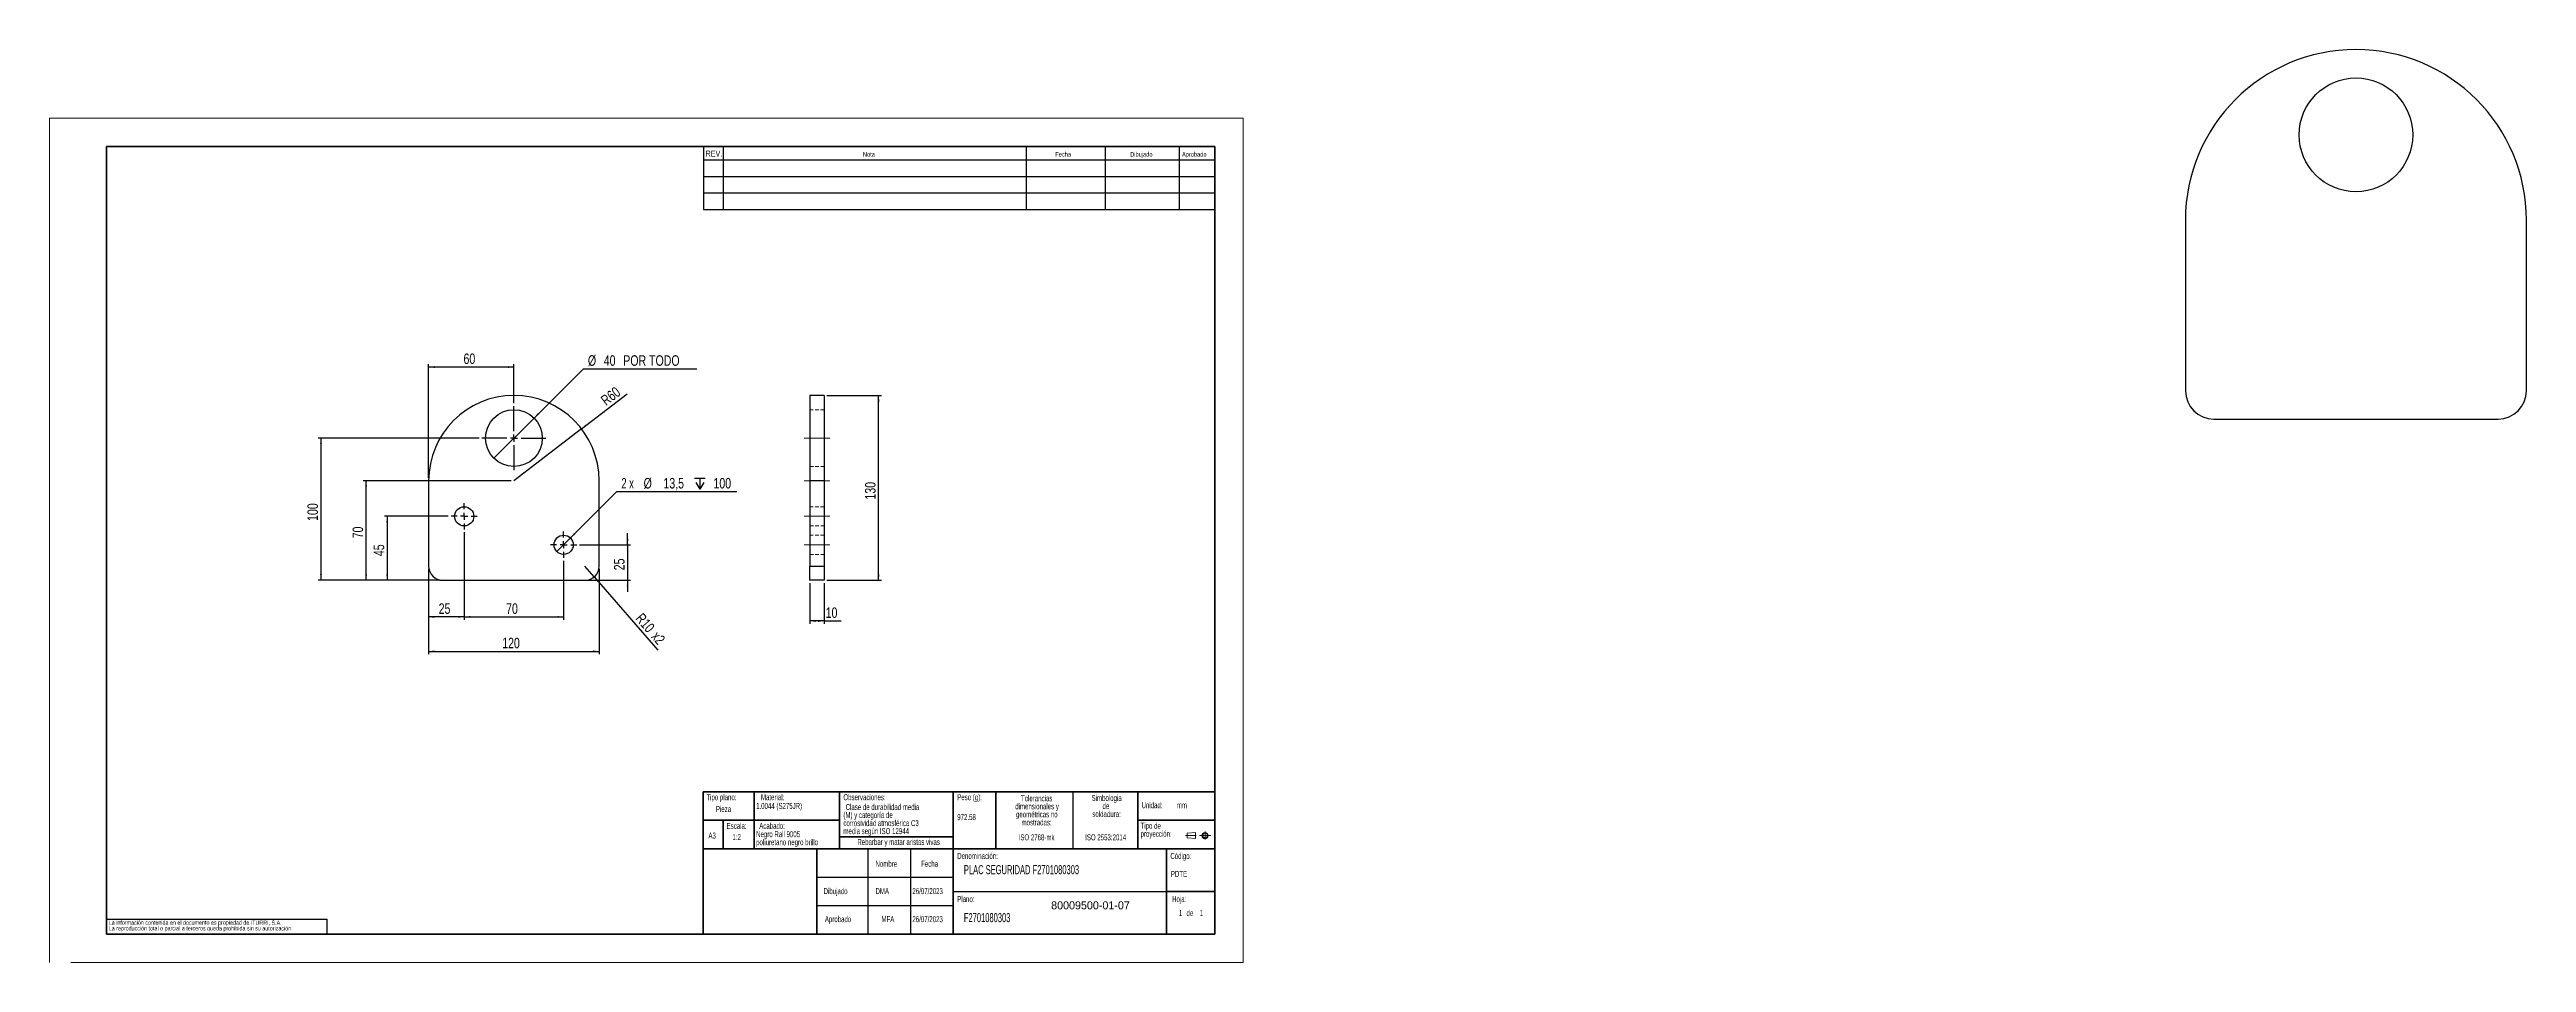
# Model space of a CAD drawing. Header units: millimetres. Extents: x 0 to 872, y 0 to 321.
import ezdxf

# ---------------------------------------------------------------- set-up
doc = ezdxf.new("R2010")
doc.units = ezdxf.units.MM
doc.linetypes.add('CENTERX2', pattern=[20.32, 12.7, -2.54, 2.54, -2.54])
doc.linetypes.add('HIDDEN', pattern=[1.905, 1.27, -0.635])
doc.layers.add('FORMATO', color=7, linetype='Continuous')
doc.layers.add('SLD-0', color=7, linetype='Continuous')
doc.styles.add('SLDTEXTSTYLE0', font='TXT', dxfattribs={"width": 0.605})
doc.styles.add('SLDTEXTSTYLE1', font='TXT', dxfattribs={"width": 0.75})
doc.styles.add('SLDTEXTSTYLE2', font='TXT', dxfattribs={"width": 0.666667})
doc.dimstyles.new('SLDDIMSTYLE0', dxfattribs={"dimtxt": 3.704167, "dimasz": 2.116667, "dimexe": 0, "dimexo": 0.0625, "dimgap": 0.926042, "dimtad": 1, "dimdec": 1, "dimlfac": 2, "dimrnd": 1e-09, "dimzin": 12, "dimdsep": 46, "dimtxsty": 'SLDTEXTSTYLE1', "dimsah": 1, "dimcen": 0.09, "dimadec": 0, "dimazin": 3, "dimtfac": 1, "dimtdec": 1, "dimtofl": 0, "dimtmove": 0, "dimatfit": 3, "dimfxl": 1, "dimfrac": 2, "dimtolj": 1, "dimtzin": 12, "dimarcsym": 0})
doc.dimstyles.new('SLDDIMSTYLE1', dxfattribs={"dimtxt": 3.704167, "dimasz": 2.116667, "dimexe": 0, "dimexo": 0.0625, "dimgap": 0.926042, "dimtad": 1, "dimdec": 1, "dimlfac": 2, "dimrnd": 1e-09, "dimzin": 12, "dimdsep": 46, "dimtxsty": 'SLDTEXTSTYLE1', "dimsah": 1, "dimcen": 0.09, "dimadec": 0, "dimazin": 3, "dimtfac": 1, "dimtdec": 1, "dimtmove": 0, "dimatfit": 0, "dimfxl": 1, "dimfrac": 2, "dimtolj": 1, "dimtzin": 12, "dimarcsym": 0})
doc.dimstyles.new('SLDDIMSTYLE2', dxfattribs={"dimtxt": 3.704167, "dimasz": 2.116667, "dimexe": 0, "dimexo": 0.0625, "dimgap": 0.926042, "dimtad": 1, "dimdec": 1, "dimlfac": 2, "dimrnd": 1e-09, "dimzin": 12, "dimdsep": 46, "dimtxsty": 'SLDTEXTSTYLE1', "dimsah": 1, "dimcen": 0, "dimadec": 0, "dimazin": 3, "dimtfac": 1, "dimtdec": 1, "dimtofl": 0, "dimtmove": 0, "dimatfit": 3, "dimfxl": 1, "dimfrac": 2, "dimtolj": 1, "dimtzin": 12, "dimarcsym": 0})
doc.dimstyles.new('SLDDIMSTYLE3', dxfattribs={"dimtxt": 3.704167, "dimasz": 2.116667, "dimexe": 0, "dimexo": 0.0625, "dimgap": 0.926042, "dimtad": 1, "dimdec": 1, "dimlfac": 2, "dimrnd": 1e-09, "dimzin": 12, "dimdsep": 46, "dimtxsty": 'SLDTEXTSTYLE1', "dimsah": 1, "dimcen": 0, "dimadec": 0, "dimazin": 3, "dimtfac": 1, "dimtdec": 1, "dimtofl": 0, "dimtmove": 0, "dimatfit": 3, "dimfxl": 1, "dimfrac": 2, "dimtolj": 1, "dimtzin": 12, "dimarcsym": 0})
doc.dimstyles.new('SLDDIMSTYLE4', dxfattribs={"dimtxt": 3.704167, "dimasz": 2.116667, "dimexe": 0, "dimexo": 0.0625, "dimgap": 0.926042, "dimtad": 0, "dimtih": 1, "dimtoh": 1, "dimdec": 1, "dimlfac": 2, "dimrnd": 1e-09, "dimzin": 12, "dimdsep": 46, "dimtxsty": 'SLDTEXTSTYLE1', "dimblk1": 'NONE', "dimsah": 1, "dimcen": 0, "dimadec": 0, "dimazin": 3, "dimtfac": 1, "dimtdec": 1, "dimtmove": 0, "dimatfit": 3, "dimldrblk": 'NONE', "dimfxl": 1, "dimfrac": 2, "dimtolj": 1, "dimtzin": 12, "dimarcsym": 0})
doc.dimstyles.new('SLDDIMSTYLE5', dxfattribs={"dimtxt": 3.704167, "dimasz": 2.116667, "dimexe": 0, "dimexo": 0.0625, "dimgap": 0.926042, "dimtad": 0, "dimtih": 1, "dimtoh": 1, "dimdec": 1, "dimlfac": 2, "dimrnd": 1e-09, "dimzin": 12, "dimdsep": 46, "dimtxsty": 'SLDTEXTSTYLE1', "dimblk1": 'NONE', "dimsah": 1, "dimcen": 0, "dimadec": 0, "dimazin": 3, "dimtfac": 1, "dimtdec": 1, "dimtmove": 0, "dimatfit": 3, "dimldrblk": 'NONE', "dimfxl": 1, "dimfrac": 2, "dimtolj": 1, "dimtzin": 12, "dimarcsym": 0})

# ---------------------------------------------------------------- blocks, each defined once
blk = doc.blocks.new('Bloque3')
at = {"color": 7, "linetype": 'Continuous', "lineweight": 18}
for p, q in [((397.68, 130.95), (395.23, 130.77)), ((395.23, 130.77), (395.23, 129.34)), ((397.68, 130.95), (397.68, 129.16)), ((397.68, 129.16), (395.23, 129.34))]:
    blk.add_line(p, q, dxfattribs=at)
at = {"color": 7, "linetype": 'CENTERX2', "lineweight": 18}
for p, q in [((400.52, 128.85), (400.52, 131.19)), ((397.92, 130.06), (394.8, 130.06)), ((398.88, 130.02), (402.16, 130.02))]:
    blk.add_line(p, q, dxfattribs=at)
at = {"color": 7, "linetype": 'Continuous', "lineweight": 18}
for radius in [0.892, 0.713]:
    blk.add_circle((400.52, 130.02), radius, dxfattribs=at)
blk = doc.blocks.new('SW_NOTE_0')
at = {"layer": 'SLD-0', "color": 0, "attachment_point": 2, "style": 'SLDTEXTSTYLE0'}
for s, insert, char_height in [('dimensionales y', (7.54, -0.09), 2.1167), ('Tolerancias', (7.41, 2.73), 2.1167), ('geométricas no', (7.46, -2.92), 2.1167), ('mostradas:', (7.38, -5.74), 2.117)]:
    blk.add_mtext(s, dxfattribs=dict(at, insert=insert, char_height=char_height))
blk = doc.blocks.new('SW_NOTE_0_1')
at = {"layer": 'SLD-0', "color": 0, "attachment_point": 1, "style": 'SLDTEXTSTYLE0'}
for s, insert, char_height in [('Tipo de', (0, 2.73), 2.117), ('proyección:', (0, -0.09), 2.1167)]:
    blk.add_mtext(s, dxfattribs=dict(at, insert=insert, char_height=char_height))
blk = doc.blocks.new('SW_NOTE_0_2')
at = {"layer": 'SLD-0', "color": 0, "char_height": 2.117, "attachment_point": 2, "style": 'SLDTEXTSTYLE0'}
for s, insert in [('Simbologia', (7.11, 2.73)), ('de', (6.84, -0.09)), ('soldadura:', (7.06, -2.92))]:
    blk.add_mtext(s, dxfattribs=dict(at, insert=insert))
blk = doc.blocks.new('SW_NOTE_0_3')
at = {"layer": 'SLD-0', "color": 0, "char_height": 1.5, "attachment_point": 1, "style": 'SLDTEXTSTYLE1'}
for s, insert in [('La información contenida en el documento es propiedad de ITURRI, S.A.', (0, 1.93)), ('La reproducción total o parcial a terceros queda prohibida sin su autorización.', (0, -0.07))]:
    blk.add_mtext(s, dxfattribs=dict(at, insert=insert))
blk = doc.blocks.new('SW_NOTE_0_4')
at = {"layer": 'SLD-0', "color": 0, "char_height": 2.1167, "attachment_point": 1, "style": 'SLDTEXTSTYLE0'}
for s, insert in [('poliuretano negro brillo', (0, -0.09)), ('Negro Rall 9005', (0, 2.73))]:
    blk.add_mtext(s, dxfattribs=dict(at, insert=insert))
blk = doc.blocks.new('SW_NOTE_0_5')
at = {"layer": 'SLD-0', "color": 0, "char_height": 2.1167, "attachment_point": 1, "style": 'SLDTEXTSTYLE0'}
for s, insert in [('(M) y categoría de', (0, -0.09)), ('Clase de durabilidad media', (0.79, 2.73)), ('corrosividad atmosférica C3', (0, -2.92)), ('media según ISO 12944', (0, -5.74))]:
    blk.add_mtext(s, dxfattribs=dict(at, insert=insert))
blk = doc.blocks.new('SW_NOTE_0_6')
at = {"layer": 'SLD-0', "color": 0, "attachment_point": 2, "style": 'SLDTEXTSTYLE0'}
for s, insert, char_height in [('dimensionales y', (7.54, -0.09), 2.1167), ('Tolerancias', (7.41, 2.73), 2.1167), ('geométricas no', (7.46, -2.92), 2.1167), ('mostradas:', (7.38, -5.74), 2.117)]:
    blk.add_mtext(s, dxfattribs=dict(at, insert=insert, char_height=char_height))
blk = doc.blocks.new('SW_NOTE_0_7')
at = {"layer": 'SLD-0', "color": 0, "attachment_point": 1, "style": 'SLDTEXTSTYLE0'}
for s, insert, char_height in [('Tipo de', (0, 2.73), 2.117), ('proyección:', (0, -0.09), 2.1167)]:
    blk.add_mtext(s, dxfattribs=dict(at, insert=insert, char_height=char_height))
blk = doc.blocks.new('SW_NOTE_0_8')
at = {"layer": 'SLD-0', "color": 0, "char_height": 2.117, "attachment_point": 2, "style": 'SLDTEXTSTYLE0'}
for s, insert in [('Simbologia', (7.11, 2.73)), ('de', (6.84, -0.09)), ('soldadura:', (7.06, -2.92))]:
    blk.add_mtext(s, dxfattribs=dict(at, insert=insert))
blk = doc.blocks.new('SW_NOTE_0_9')
at = {"layer": 'SLD-0', "color": 0, "char_height": 1.5, "attachment_point": 1, "style": 'SLDTEXTSTYLE1'}
for s, insert in [('La información contenida en el documento es propiedad de ITURRI, S.A.', (0, 1.93)), ('La reproducción total o parcial a terceros queda prohibida sin su autorización.', (0, -0.07))]:
    blk.add_mtext(s, dxfattribs=dict(at, insert=insert))
blk = doc.blocks.new('SW_NOTE_0_10')
at = {"layer": 'SLD-0', "color": 0, "char_height": 2.1167, "attachment_point": 1, "style": 'SLDTEXTSTYLE0'}
for s, insert in [('poliuretano negro brillo', (0, -0.09)), ('Negro Rall 9005', (0, 2.73))]:
    blk.add_mtext(s, dxfattribs=dict(at, insert=insert))
blk = doc.blocks.new('SW_NOTE_0_11')
at = {"layer": 'SLD-0', "color": 0, "char_height": 2.1167, "attachment_point": 1, "style": 'SLDTEXTSTYLE0'}
for s, insert in [('(M) y categoría de', (0, -0.09)), ('Clase de durabilidad media', (0.79, 2.73)), ('corrosividad atmosférica C3', (0, -2.92)), ('media según ISO 12944', (0, -5.74))]:
    blk.add_mtext(s, dxfattribs=dict(at, insert=insert))
blk = doc.blocks.new('_D')
at = {"layer": 'FORMATO', "color": 7, "transparency": 16777216}
for p, q in [((133.4, 138.41), (133.4, 108.42)), ((193.4, 138.41), (193.4, 108.42)), ((133.4, 109.42), (193.4, 109.42))]:
    blk.add_line(p, q, dxfattribs=at)
for points in [[(133.4, 109.42), (135.52, 109.09), (135.52, 109.74)], [(193.4, 109.42), (191.29, 109.74), (191.29, 109.09)]]:
    blk.add_solid(points, dxfattribs=at)
at = {"layer": 'FORMATO', "color": 7, "transparency": 16777216, "insert": (159.3, 114.19), "char_height": 3.704, "attachment_point": 1, "style": 'SLDTEXTSTYLE1'}
blk.add_mtext('120', dxfattribs=at)
blk = doc.blocks.new('_D_1')
at = {"layer": 'FORMATO', "color": 7, "transparency": 16777216}
for p, q in [((145.9, 151.29), (145.9, 120.53)), ((133.4, 138.41), (133.4, 120.53)), ((145.9, 121.53), (133.4, 121.53))]:
    blk.add_line(p, q, dxfattribs=at)
for points in [[(133.4, 121.53), (135.52, 121.2), (135.52, 121.85)], [(145.9, 121.53), (143.79, 121.85), (143.79, 121.2)]]:
    blk.add_solid(points, dxfattribs=at)
at = {"layer": 'FORMATO', "color": 7, "transparency": 16777216, "insert": (136.92, 126.3), "char_height": 3.704, "attachment_point": 1, "style": 'SLDTEXTSTYLE1'}
blk.add_mtext('25', dxfattribs=at)
blk = doc.blocks.new('_D_2')
at = {"layer": 'FORMATO', "color": 7, "transparency": 16777216}
for p, q in [((145.9, 151.29), (145.9, 120.53)), ((180.9, 141.29), (180.9, 120.53)), ((145.9, 121.53), (180.9, 121.53))]:
    blk.add_line(p, q, dxfattribs=at)
for points in [[(145.9, 121.53), (148.02, 121.2), (148.02, 121.85)], [(180.9, 121.53), (178.79, 121.85), (178.79, 121.2)]]:
    blk.add_solid(points, dxfattribs=at)
at = {"layer": 'FORMATO', "color": 7, "transparency": 16777216, "insert": (160.67, 126.3), "char_height": 3.704, "attachment_point": 1, "style": 'SLDTEXTSTYLE1'}
blk.add_mtext('70', dxfattribs=at)
blk = doc.blocks.new('_D_3')
at = {"layer": 'FORMATO', "color": 7, "transparency": 16777216}
for p, q in [((140.28, 156.91), (117.82, 156.91)), ((118.82, 156.91), (118.82, 134.41)), ((137.4, 134.41), (117.82, 134.41))]:
    blk.add_line(p, q, dxfattribs=at)
for points in [[(118.82, 156.91), (118.5, 154.79), (119.15, 154.79)], [(118.82, 134.41), (119.15, 136.53), (118.5, 136.53)]]:
    blk.add_solid(points, dxfattribs=at)
at = {"layer": 'FORMATO', "color": 7, "transparency": 16777216, "insert": (114.05, 142.92), "char_height": 3.704, "attachment_point": 1, "rotation": 90, "style": 'SLDTEXTSTYLE1'}
blk.add_mtext('45', dxfattribs=at)
blk = doc.blocks.new('_D_4')
at = {"layer": 'FORMATO', "color": 7, "transparency": 16777216}
for p, q in [((203.4, 146.91), (203.4, 150.98)), ((186.53, 146.91), (204.4, 146.91)), ((203.4, 146.91), (203.4, 134.41)), ((189.4, 134.41), (204.4, 134.41)), ((203.4, 134.41), (203.4, 130.34))]:
    blk.add_line(p, q, dxfattribs=at)
for points in [[(203.4, 146.91), (203.73, 149.03), (203.08, 149.03)], [(203.4, 134.41), (203.08, 132.29), (203.73, 132.29)]]:
    blk.add_solid(points, dxfattribs=at)
at = {"layer": 'FORMATO', "color": 7, "transparency": 16777216, "insert": (198.63, 137.92), "char_height": 3.704, "attachment_point": 1, "rotation": 90, "style": 'SLDTEXTSTYLE1'}
blk.add_mtext('25', dxfattribs=at)
blk = doc.blocks.new('_D_5')
at = {"layer": 'FORMATO', "color": 7, "transparency": 16777216}
for q in [(188.4, 139.41), (214.07, 109.86)]:
    blk.add_line((191.68, 135.64), q, dxfattribs=at)
blk.add_solid([(191.68, 135.64), (192.82, 133.82), (193.32, 134.25)], dxfattribs=at)
at = {"layer": 'FORMATO', "color": 7, "transparency": 16777216, "char_height": 3.704, "attachment_point": 1, "rotation": 310.98108, "style": 'SLDTEXTSTYLE1'}
for s, insert in [('R10', (208.76, 123.24)), ('x2', (214.32, 116.84))]:
    blk.add_mtext(s, dxfattribs=dict(at, insert=insert))
blk = doc.blocks.new('_D_6')
at = {"layer": 'FORMATO', "color": 7, "transparency": 16777216}
for p, q in [((162.4, 169.41), (110.4, 169.41)), ((111.4, 134.41), (111.4, 169.41)), ((137.4, 134.41), (110.4, 134.41))]:
    blk.add_line(p, q, dxfattribs=at)
for points in [[(111.4, 169.41), (111.08, 167.29), (111.73, 167.29)], [(111.4, 134.41), (111.73, 136.53), (111.08, 136.53)]]:
    blk.add_solid(points, dxfattribs=at)
at = {"layer": 'FORMATO', "color": 7, "transparency": 16777216, "insert": (106.63, 149.17), "char_height": 3.704, "attachment_point": 1, "rotation": 90, "style": 'SLDTEXTSTYLE1'}
blk.add_mtext('70', dxfattribs=at)
blk = doc.blocks.new('_D_7')
at = {"layer": 'FORMATO', "color": 7, "transparency": 16777216}
for q in [(203.23, 199.96), (163.4, 169.41)]:
    blk.add_line((187.21, 187.67), q, dxfattribs=at)
blk.add_solid([(187.21, 187.67), (189.08, 188.7), (188.69, 189.22)], dxfattribs=at)
at = {"layer": 'FORMATO', "color": 7, "transparency": 16777216, "insert": (193.6, 198.59), "char_height": 3.704, "attachment_point": 1, "rotation": 37.49086, "style": 'SLDTEXTSTYLE1'}
blk.add_mtext('R60', dxfattribs=at)
blk = doc.blocks.new('_D_8')
at = {"layer": 'FORMATO', "color": 7, "transparency": 16777216}
for p, q in [((133.4, 170.41), (133.4, 210.41)), ((163.4, 209.41), (133.4, 209.41)), ((163.4, 196.66), (163.4, 210.41))]:
    blk.add_line(p, q, dxfattribs=at)
for points in [[(133.4, 209.41), (135.52, 209.08), (135.52, 209.74)], [(163.4, 209.41), (161.29, 209.74), (161.29, 209.08)]]:
    blk.add_solid(points, dxfattribs=at)
at = {"layer": 'FORMATO', "color": 7, "transparency": 16777216, "insert": (145.67, 214.18), "char_height": 3.704, "attachment_point": 1, "style": 'SLDTEXTSTYLE1'}
blk.add_mtext('60', dxfattribs=at)
blk = doc.blocks.new('_D_9')
at = {"layer": 'FORMATO', "color": 7, "transparency": 16777216}
for p, q in [((151.15, 184.41), (94.52, 184.41)), ((95.52, 184.41), (95.52, 134.41)), ((137.4, 134.41), (94.52, 134.41))]:
    blk.add_line(p, q, dxfattribs=at)
for points in [[(95.52, 184.41), (95.19, 182.29), (95.84, 182.29)], [(95.52, 134.41), (95.84, 136.53), (95.19, 136.53)]]:
    blk.add_solid(points, dxfattribs=at)
at = {"layer": 'FORMATO', "color": 7, "transparency": 16777216, "insert": (90.74, 155.3), "char_height": 3.704, "attachment_point": 1, "rotation": 90, "style": 'SLDTEXTSTYLE1'}
blk.add_mtext('100', dxfattribs=at)
blk = doc.blocks.new('_D_10')
at = {"layer": 'FORMATO', "transparency": 16777216}
for p, q in [((170.49, 191.47), (187.85, 208.78)), ((187.85, 208.78), (227.82, 208.78)), ((156.32, 177.35), (170.49, 191.47))]:
    blk.add_line(p, q, dxfattribs=at)
blk.add_solid([(170.49, 191.47), (172.21, 192.73), (171.75, 193.2)], dxfattribs=at)
at = {"layer": 'FORMATO', "transparency": 16777216, "char_height": 3.704, "attachment_point": 1, "style": 'SLDTEXTSTYLE1'}
for s, insert in [('%%c', (189.44, 213.56)), ('40', (195.03, 213.56)), ('POR TODO', (201.89, 213.56))]:
    blk.add_mtext(s, dxfattribs=dict(at, insert=insert))
blk = doc.blocks.new('_None')
blk = doc.blocks.new('SW_SYMBOL_HOLE_DEPTH')
at = {"layer": 'FORMATO', "color": 0}
for p, q in [((0, 875), (800, 875)), ((100, 555), (400, 75)), ((400, 875), (400, 75)), ((700, 555), (400, 75))]:
    blk.add_line(p, q, dxfattribs=at)
blk = doc.blocks.new('_D_11')
at = {"layer": 'FORMATO', "transparency": 16777216}
for p, q in [((183.29, 149.3), (199.62, 165.63)), ((199.62, 165.63), (241.82, 165.63)), ((178.52, 144.52), (183.29, 149.3))]:
    blk.add_line(p, q, dxfattribs=at)
blk.add_solid([(183.29, 149.3), (185.02, 150.56), (184.56, 151.02)], dxfattribs=at)
at = {"layer": 'FORMATO', "transparency": 16777216, "xscale": 0.004731494140625, "yscale": 0.004731494140625, "zscale": 0.004731494140625}
blk.add_blockref('SW_SYMBOL_HOLE_DEPTH', (226.95, 166.14), dxfattribs=at)
at = {"layer": 'FORMATO', "transparency": 16777216, "char_height": 3.704, "attachment_point": 1}
for s, insert, style in [('2 x', (201.21, 170.4), 'SLDTEXTSTYLE2'), ('%%c', (209.05, 170.4), 'SLDTEXTSTYLE1'), ('13,5', (216.03, 170.4), 'SLDTEXTSTYLE1'), ('100', (233.63, 170.4), 'SLDTEXTSTYLE1')]:
    blk.add_mtext(s, dxfattribs=dict(at, insert=insert, style=style))
blk = doc.blocks.new('SW_CENTERMARKSYMBOL_0')
at = {"layer": 'FORMATO', "color": 0}
for p, q in [((0, 2.5), (0, 11.25)), ((-2.5, 0), (-11.25, 0)), ((0, 0), (-1.25, 0)), ((0, 0), (0, 1.25)), ((0, 0), (0, -1.25)), ((0, 0), (1.25, 0)), ((2.5, 0), (11.25, 0)), ((0, -2.5), (0, -11.25))]:
    blk.add_line(p, q, dxfattribs=at)
blk = doc.blocks.new('SW_CENTERMARKSYMBOL_1')
at = {"layer": 'FORMATO', "color": 0}
for p, q in [((-2.5, 0), (-4.625, 0)), ((0, 0), (-1.25, 0)), ((0, 2.5), (0, 4.625)), ((0, 0), (0, 1.25)), ((0, 0), (0, -1.25)), ((0, 0), (1.25, 0)), ((2.5, 0), (4.625, 0)), ((0, -2.5), (0, -4.625))]:
    blk.add_line(p, q, dxfattribs=at)
blk = doc.blocks.new('SW_CENTERMARKSYMBOL_2')
at = {"layer": 'FORMATO', "color": 0}
for p, q in [((-2.5, 0), (-4.625, 0)), ((0, 0), (-1.25, 0)), ((0, 2.5), (0, 4.625)), ((0, 0), (0, 1.25)), ((0, 0), (0, -1.25)), ((0, 0), (1.25, 0)), ((2.5, 0), (4.625, 0)), ((0, -2.5), (0, -4.625))]:
    blk.add_line(p, q, dxfattribs=at)
blk = doc.blocks.new('_D_12')
at = {"layer": 'FORMATO', "color": 7, "transparency": 16777216}
for p, q in [((267.55, 133.41), (267.55, 119.1)), ((272.55, 133.41), (272.55, 119.1)), ((272.55, 120.1), (267.55, 120.1)), ((272.55, 120.1), (278.59, 120.1))]:
    blk.add_line(p, q, dxfattribs=at)
for points in [[(267.55, 120.1), (269.67, 119.77), (269.67, 120.42)], [(272.55, 120.1), (270.44, 120.42), (270.44, 119.77)]]:
    blk.add_solid(points, dxfattribs=at)
at = {"layer": 'FORMATO', "color": 7, "transparency": 16777216, "insert": (273.11, 124.87), "char_height": 3.704, "attachment_point": 1, "style": 'SLDTEXTSTYLE1'}
blk.add_mtext('10', dxfattribs=at)
blk = doc.blocks.new('_D_13')
at = {"layer": 'FORMATO', "color": 7, "transparency": 16777216}
for p, q in [((273.55, 199.41), (292.73, 199.41)), ((291.73, 134.41), (291.73, 199.41)), ((273.55, 134.41), (292.73, 134.41))]:
    blk.add_line(p, q, dxfattribs=at)
for points in [[(291.73, 199.41), (291.41, 197.29), (292.06, 197.29)], [(291.73, 134.41), (292.06, 136.53), (291.41, 136.53)]]:
    blk.add_solid(points, dxfattribs=at)
at = {"layer": 'FORMATO', "color": 7, "transparency": 16777216, "insert": (286.96, 162.8), "char_height": 3.704, "attachment_point": 1, "rotation": 90, "style": 'SLDTEXTSTYLE1'}
blk.add_mtext('130', dxfattribs=at)

msp = doc.modelspace()

# ---------------------------------------------------------------- linework, layer by layer
at = {"color": 7, "linetype": 'Continuous', "lineweight": 18}
for p, q in [((0, 297), (420, 297)), ((0, 297), (0, -0.001)), ((420, 297), (420, 0)), ((7.531, 0), (420, 0))]:
    msp.add_line(p, q, dxfattribs=at)
at = {"color": 7, "linetype": 'Continuous', "lineweight": 50}
for p, q in [((410, 287), (20, 287)), ((20, 10), (20, 287)), ((410, 10), (410, 287)), ((230, 60), (410, 60)), ((230, 60), (230, 10)), ((20, 10), (410, 10))]:
    msp.add_line(p, q, dxfattribs=at)
at = {"color": 7, "linetype": 'Continuous', "lineweight": 25}
for p, q in [((751.586, 261.081), (751.586, 201.081)), ((871.586, 201.081), (871.586, 261.081)), ((272.555, 199.41), (267.555, 199.41)), ((267.555, 199.41), (267.555, 169.41)), ((272.555, 199.41), (272.555, 169.41)), ((761.586, 191.081), (861.586, 191.081)), ((133.404, 169.41), (133.404, 139.41)), ((193.404, 139.41), (193.404, 169.41)), ((272.555, 169.41), (267.555, 169.41)), ((267.555, 169.41), (267.555, 139.41)), ((272.555, 169.41), (272.555, 139.41)), ((138.404, 134.41), (188.404, 134.41)), ((267.555, 139.41), (272.555, 139.41)), ((267.555, 134.41), (267.555, 139.41)), ((272.555, 134.41), (267.555, 134.41)), ((272.555, 139.41), (272.555, 134.41))]:
    msp.add_line(p, q, dxfattribs=at)
at = {"color": 7, "linetype": 'HIDDEN', "lineweight": 18}
for p, q in [((272.555, 194.41), (267.555, 194.41)), ((267.555, 174.41), (272.555, 174.41)), ((272.555, 169.41), (267.555, 169.41)), ((272.555, 160.285), (267.555, 160.285)), ((267.555, 153.535), (272.555, 153.535)), ((272.555, 150.285), (267.555, 150.285)), ((267.555, 143.535), (272.555, 143.535)), ((272.555, 139.41), (267.555, 139.41))]:
    msp.add_line(p, q, dxfattribs=at)
at = {"color": 7, "linetype": 'Continuous', "lineweight": 25}
for centre, radius in [((811.586, 291.081), 20), ((163.404, 184.41), 10), ((145.904, 156.91), 3.375), ((180.904, 146.91), 3.375)]:
    msp.add_circle(centre, radius, dxfattribs=at)
for centre, radius, start, end in [((811.586, 261.081), 60, 0, 180), ((761.586, 201.081), 10, 180, 270), ((861.586, 201.081), 10, 270, 0), ((163.404, 169.41), 30, 0, 180), ((138.404, 139.41), 5, 180, 270), ((188.404, 139.41), 5, 270, 0)]:
    msp.add_arc(centre, radius, start, end, dxfattribs=at)
at = {"layer": 'FORMATO'}
for p, q in [((230.091, 287), (410, 287)), ((230.091, 287), (230.091, 264.866)), ((230.091, 282.266), (410, 282.266)), ((237.034, 287), (237.034, 264.866)), ((343.657, 287), (343.657, 264.866)), ((371.462, 287), (371.462, 264.866)), ((397.513, 287), (397.513, 264.866)), ((410, 287), (410, 264.866)), ((230.091, 276.466), (410, 276.466)), ((230.091, 270.666), (410, 270.666)), ((230.091, 264.866), (410, 264.866))]:
    msp.add_line(p, q, dxfattribs=at)
at = {"layer": 'FORMATO', "color": 7, "linetype": 'CENTERX2', "lineweight": 18}
for p, q in [((274.555, 184.41), (265.555, 184.41)), ((274.555, 169.41), (265.555, 169.41)), ((265.555, 156.91), (274.555, 156.91)), ((265.555, 146.91), (274.555, 146.91))]:
    msp.add_line(p, q, dxfattribs=at)
at = {"layer": 'SLD-0', "lineweight": 50}
for p, q in [((248, 60), (248, 40)), ((278, 60), (278, 40)), ((318, 60), (318, 40)), ((333, 60), (333, 40)), ((383, 60), (383, 40)), ((230, 50), (248, 50)), ((237, 50), (237, 40)), ((248, 50), (278, 50)), ((278, 44.158), (318, 44.158)), ((383, 50), (410, 50)), ((230, 40), (410, 40)), ((270, 40), (270, 10)), ((318, 40), (318, 10)), ((393, 40), (393, 10)), ((393, 25), (410, 25))]:
    msp.add_line(p, q, dxfattribs=at)
at = {"layer": 'SLD-0'}
for p, q in [((360.082, 60), (360.082, 40)), ((288, 40), (288, 10)), ((303, 40), (303, 10)), ((270, 30), (318, 30)), ((270, 20), (318, 20)), ((318, 25), (393, 25)), ((20.002, 15.245), (97.629, 15.245)), ((97.629, 15.245), (97.629, 10))]:
    msp.add_line(p, q, dxfattribs=at)

# ---------------------------------------------------------------- block references
at = {"color": 7, "linetype": 'Continuous', "xscale": 1.2, "yscale": 1.2, "zscale": 1.2}
msp.add_blockref('Bloque3', (-74.011, -111.408), dxfattribs=at)
msp.add_blockref('Bloque3', (-74.011, -111.408), dxfattribs=at)
at = {"layer": 'FORMATO', "color": 7}
for name, p in [('SW_CENTERMARKSYMBOL_0', (163.404, 184.41)), ('SW_CENTERMARKSYMBOL_2', (145.904, 156.91)), ('SW_CENTERMARKSYMBOL_1', (180.904, 146.91))]:
    msp.add_blockref(name, p, dxfattribs=at)
at = {"layer": 'SLD-0'}
for name, p in [('SW_NOTE_0_5', (279.339, 52.99)), ('SW_NOTE_0_11', (279.339, 52.99)), ('SW_NOTE_0', (339.945, 56.056)), ('SW_NOTE_0_6', (339.945, 56.056)), ('SW_NOTE_0_2', (364.873, 56.166)), ('SW_NOTE_0_8', (364.873, 56.166)), ('SW_NOTE_0_4', (248.635, 43.447)), ('SW_NOTE_0_10', (248.635, 43.447)), ('SW_NOTE_0_1', (383.914, 46.391)), ('SW_NOTE_0_7', (383.914, 46.391)), ('SW_NOTE_0_3', (20.838, 12.819)), ('SW_NOTE_0_9', (20.838, 12.819))]:
    msp.add_blockref(name, p, dxfattribs=at)

# ---------------------------------------------------------------- texts
at = {"insert": (352.445, 21.504), "char_height": 2.82222, "attachment_point": 1}
msp.add_mtext_dynamic_manual_height_columns('80009500-01-07', width=36.25099, gutter_width=14.111, heights=[0], dxfattribs=at)
at = {"layer": 'FORMATO', "attachment_point": 1, "style": 'SLDTEXTSTYLE1'}
for s, insert, char_height in [('REV.', (230.836, 285.552), 2.1167), ('Nota', (286.224, 285.026), 1.5875), ('Fecha', (353.926, 285.026), 1.5875), ('Dibujado', (380.261, 285.026), 1.5875), ('Aprobado', (398.51, 285.026), 1.5875)]:
    msp.add_mtext(s, dxfattribs=dict(at, insert=insert, char_height=char_height))
at = {"layer": 'SLD-0', "style": 'SLDTEXTSTYLE0'}
for s, insert, char_height, attachment_point in [('Tipo plano:', (231.129, 59.181), 2.11667, 1), ('Tipo plano:', (231.129, 59.181), 2.11667, 1), ('Pieza', (234.473, 55.019), 2.1167, 1), ('Pieza', (234.473, 55.019), 2.1167, 1), ('1.0044 (S275JR)', (248.635, 56.106), 2.11667, 1), ('1.0044 (S275JR)', (248.635, 56.106), 2.11667, 1), ('Material:', (250.33, 59.181), 2.1167, 1), ('Material:', (250.33, 59.181), 2.1167, 1), ('Observaciones:', (279.339, 59.181), 2.11667, 1), ('Observaciones:', (279.339, 59.181), 2.11667, 1), ('Peso (g):', (319.403, 59.181), 2.1167, 1), ('Peso (g):', (319.403, 59.181), 2.1167, 1), ('Unidad:', (384.246, 56.371), 2.1167, 1), ('Unidad:', (384.246, 56.371), 2.1167, 1), ('mm', (396.662, 56.371), 2.1167, 1), ('mm', (396.662, 56.371), 2.1167, 1), ('A3', (231.859, 45.674), 2.1167, 1), ('A3', (231.859, 45.674), 2.1167, 1), ('Escala:', (238.263, 49.101), 2.1167, 1), ('Escala:', (238.263, 49.101), 2.1167, 1), ('1:2', (240.29, 45.135), 2.1167, 1), ('1:2', (240.29, 45.135), 2.1167, 1), ('Acabado:', (249.738, 49.101), 2.1167, 1), ('Acabado:', (249.738, 49.101), 2.1167, 1), ('972.58', (319.403, 52.181), 2.1167, 1), ('972.58', (319.403, 52.181), 2.1167, 1), ('ISO 2768-mk', (347.337, 45.06), 2.11667, 2), ('ISO 2768-mk', (347.337, 45.06), 2.11667, 2), ('ISO 2553:2014', (371.625, 45.06), 2.11667, 2), ('ISO 2553:2014', (371.625, 45.06), 2.11667, 2), ('Rebarbar y matar aristas vivas', (298.785, 43.424), 2.11667, 2), ('Rebarbar y matar aristas vivas', (298.785, 43.424), 2.11667, 2), ('Nombre', (290.638, 35.755), 2.1167, 1), ('Nombre', (290.638, 35.755), 2.1167, 1), ('Fecha', (306.708, 35.755), 2.1167, 1), ('Fecha', (306.708, 35.755), 2.1167, 1), ('Denominación:', (319.403, 38.514), 2.11667, 1), ('Denominación:', (319.403, 38.514), 2.11667, 1), ('Código:', (394.398, 38.514), 2.1167, 1), ('Código:', (394.398, 38.514), 2.1167, 1), ('Dibujado', (272.373, 26.14), 2.1167, 1), ('Dibujado', (272.373, 26.14), 2.1167, 1), ('26/07/2023', (303.629, 26.14), 2.1167, 1), ('PLAC SEGURIDAD F2701080303', (321.739, 34.217), 3.175, 1), ('PLAC SEGURIDAD F2701080303', (321.739, 34.217), 3.175, 1), ('PDTE', (394.586, 32.193), 2.1167, 1), ('PDTE', (394.586, 32.193), 2.1167, 1), ('DMA', (290.638, 26.14), 2.1167, 1), ('Plano:', (319.403, 23.338), 2.1167, 1), ('Plano:', (319.403, 23.338), 2.1167, 1), ('Hoja:', (395.014, 23.338), 2.1167, 1), ('Hoja:', (395.014, 23.338), 2.1167, 1), ('1', (397.413, 18.475), 2.117, 1), ('1', (397.413, 18.475), 2.117, 1), ('1', (397.413, 18.475), 2.117, 1), ('1', (397.413, 18.475), 2.117, 1), ('de', (400.078, 18.475), 2.1167, 1), ('de', (400.078, 18.475), 2.1167, 1), ('de', (400.078, 18.475), 2.1167, 1), ('de', (400.078, 18.475), 2.1167, 1), ('1', (404.731, 18.475), 2.117, 1), ('1', (404.731, 18.475), 2.117, 1), ('1', (404.731, 18.475), 2.117, 1), ('1', (404.731, 18.475), 2.117, 1), ('Aprobado', (272.825, 16.282), 2.1167, 1), ('Aprobado', (272.825, 16.282), 2.1167, 1), ('MFA', (292.735, 16.282), 2.1167, 1), ('26/07/2023', (303.629, 16.282), 2.1167, 1), ('F2701080303', (321.739, 17.347), 3.175, 1), ('F2701080303', (321.739, 17.347), 3.175, 1)]:
    msp.add_mtext(s, dxfattribs=dict(at, insert=insert, char_height=char_height, attachment_point=attachment_point))

# ---------------------------------------------------------------- dimensions: what is measured, and where the dimension line sits
at = {"layer": 'FORMATO', "color": 7}
for base, p1, p2, picture, middle in [((133.404, 209.41), (163.404, 195.66), (133.404, 169.41), '_D_8', (148.404, 209.41)), ((133.404, 121.528), (145.904, 152.285), (133.404, 139.41), '_D_1', (139.654, 121.528)), ((180.904, 121.528), (145.904, 152.285), (180.904, 142.285), '_D_2', (163.404, 121.528)), ((193.404, 109.419), (133.404, 139.41), (193.404, 139.41), '_D', (163.404, 109.419)), ((267.555, 120.096), (272.555, 134.41), (267.555, 134.41), '_D_12', (275.849, 120.096))]:
    dim = msp.add_linear_dim(base=base, p1=p1, p2=p2, dimstyle='SLDDIMSTYLE0', dxfattribs=at)
    dim.commit()
    dim.dimension.update_dxf_attribs({"geometry": picture, "text_midpoint": middle, "dimtype": 160})
at = {"layer": 'FORMATO'}
for p1, p2, text, dimstyle, picture, middle in [((156.322, 177.349), (170.485, 191.471), '<> POR TODO', 'SLDDIMSTYLE4', '_D_10', (208.626, 211.798)), ((178.517, 144.524), (183.29, 149.297), '2 x <> {\\fGDT;x} 100\\P', 'SLDDIMSTYLE5', '_D_11', (221.515, 168.571))]:
    dim = msp.add_diameter_dim_2p(p1=p1, p2=p2, text=text, dimstyle=dimstyle, dxfattribs=at)
    dim.commit()
    dim.dimension.update_dxf_attribs({"geometry": picture, "text_midpoint": middle, "dimtype": 163})
at = {"layer": 'FORMATO', "color": 7}
dim = msp.add_radius_dim(center=(163.404, 169.41), mpoint=(187.207, 187.669), dimstyle='SLDDIMSTYLE3', dxfattribs=at)
dim.commit()
dim.dimension.update_dxf_attribs({"geometry": '_D_7', "text_midpoint": (199.941, 197.437), "dimtype": 164})
for base, p1, p2, dimstyle, picture, middle in [((291.734, 199.41), (272.555, 134.41), (272.555, 199.41), 'SLDDIMSTYLE0', '_D_13', (291.734, 166.91)), ((95.518, 134.41), (152.154, 184.41), (138.404, 134.41), 'SLDDIMSTYLE0', '_D_9', (95.518, 159.41)), ((111.404, 169.41), (138.404, 134.41), (163.404, 169.41), 'SLDDIMSTYLE0', '_D_6', (111.404, 151.91)), ((118.824, 134.41), (141.279, 156.91), (138.404, 134.41), 'SLDDIMSTYLE0', '_D_3', (118.824, 145.66)), ((203.404, 134.41), (185.529, 146.91), (188.404, 134.41), 'SLDDIMSTYLE1', '_D_4', (203.404, 140.66))]:
    dim = msp.add_linear_dim(base=base, p1=p1, p2=p2, angle=90, dimstyle=dimstyle, dxfattribs=at)
    dim.commit()
    dim.dimension.update_dxf_attribs({"geometry": picture, "text_midpoint": middle, "dimtype": 160})
dim = msp.add_radius_dim(center=(188.404, 139.41), mpoint=(191.683, 135.635), text='<>x2', dimstyle='SLDDIMSTYLE2', dxfattribs=at)
dim.commit()
dim.dimension.update_dxf_attribs({"geometry": '_D_5', "text_midpoint": (209.706, 114.888), "dimtype": 164})

doc.saveas('drawing.dxf')
